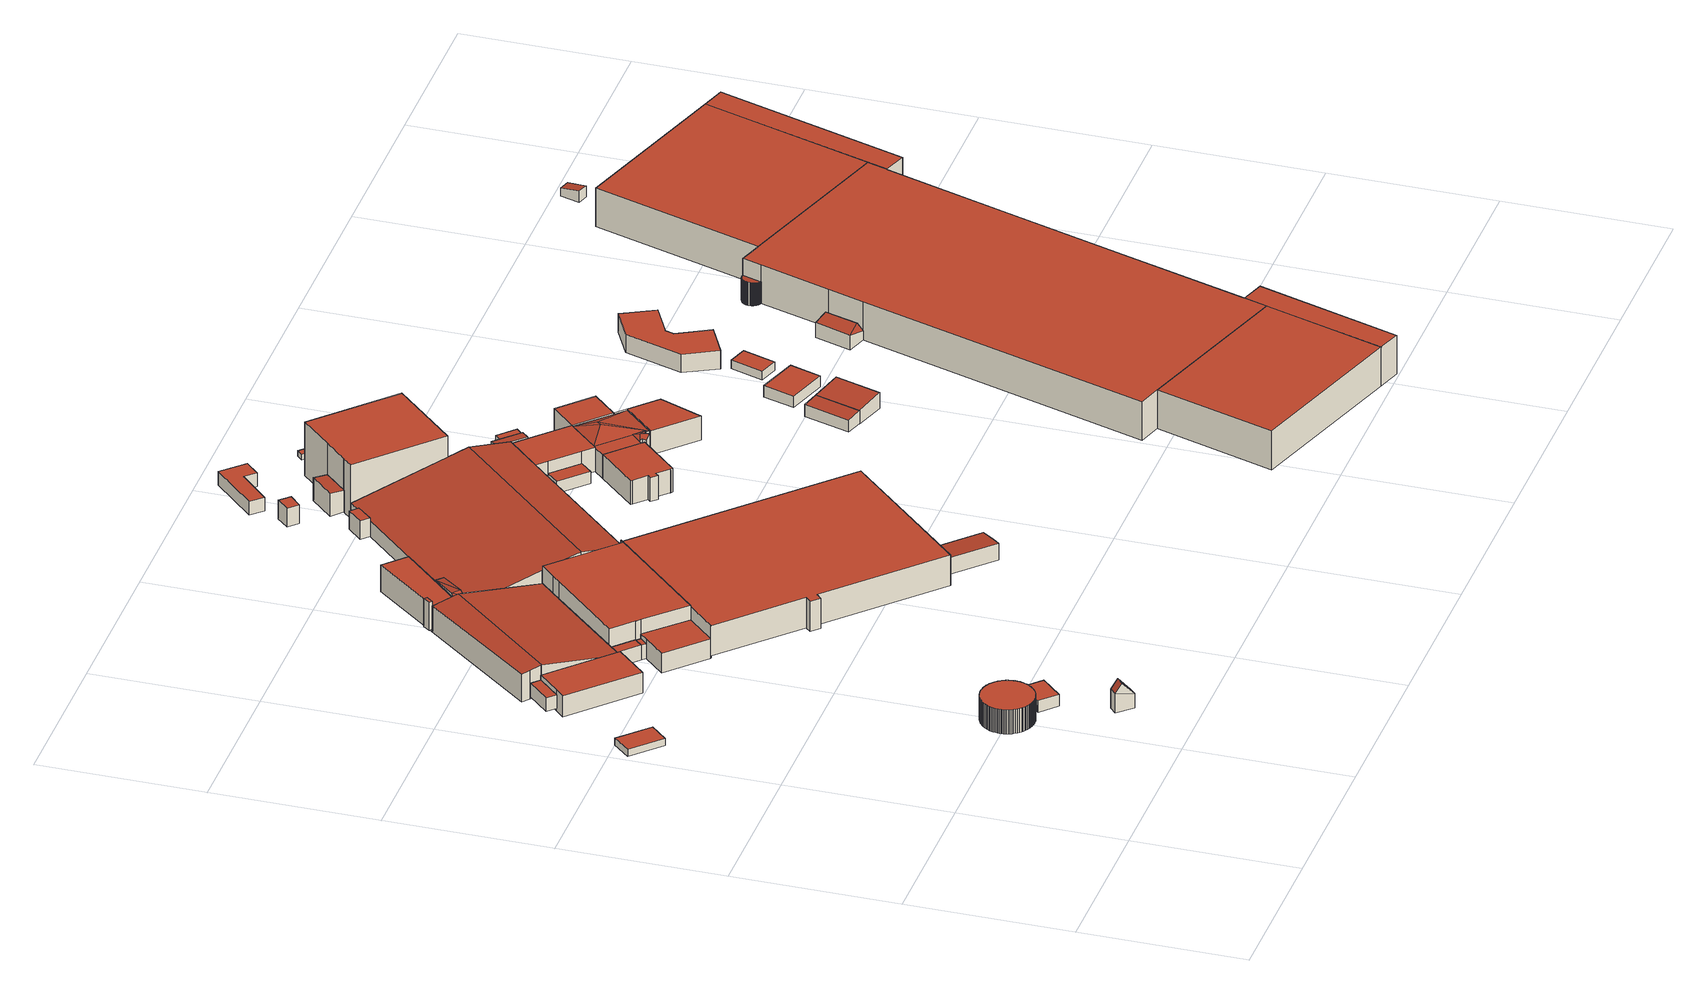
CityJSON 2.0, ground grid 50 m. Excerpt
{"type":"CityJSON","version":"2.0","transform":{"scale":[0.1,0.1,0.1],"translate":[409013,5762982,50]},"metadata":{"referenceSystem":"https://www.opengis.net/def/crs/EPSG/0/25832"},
"CityObjects":{
"building1":{"type":"Building","attributes":{"Gemeindeschluessel":"05515000","Geometrietyp2DReferenz":"3000","function":"31001_2000","roofType":"1000","measuredHeight":2.3},"geometry":[{"type":"Solid","lod":"2","boundaries":[[[[0,1,2,3]],[[4,5,1,0]],[[6,7,5,4]],[[3,2,7,6]],[[4,0,3,6]],[[1,5,7,2]]]],"semantics":{"surfaces":[{"type":"WallSurface"},{"type":"RoofSurface"},{"type":"GroundSurface"}],"values":[[0,0,0,0,1,2]]}}]},
"building2":{"type":"Building","attributes":{"Gemeindeschluessel":"05515000","Geometrietyp2DReferenz":"3000","function":"51003_1205","roofType":"1000","measuredHeight":7.7},"geometry":[{"type":"Solid","lod":"2","boundaries":[[[[8,9,10,11]],[[12,13,9,8]],[[14,15,13,12]],[[16,17,15,14]],[[18,19,17,16]],[[20,21,19,18]],[[22,23,21,20]],[[24,25,23,22]],[[26,27,25,24]],[[28,29,27,26]],[[30,31,29,28]],[[32,33,31,30]],[[34,35,33,32]],[[36,37,35,34]],[[38,39,37,36]],[[40,41,39,38]],[[42,43,41,40]],[[44,45,43,42]],[[46,47,45,44]],[[48,49,47,46]],[[50,51,49,48]],[[52,53,51,50]],[[54,55,53,52]],[[56,57,55,54]],[[58,59,57,56]],[[60,61,59,58]],[[62,63,61,60]],[[64,65,63,62]],[[66,67,65,64]],[[68,69,67,66]],[[70,71,69,68]],[[72,73,71,70]],[[74,75,73,72]],[[76,77,75,74]],[[78,79,77,76]],[[80,81,79,78]],[[82,83,81,80]],[[84,85,83,82]],[[86,87,85,84]],[[88,89,87,86]],[[90,91,89,88]],[[92,93,91,90]],[[94,95,93,92]],[[96,97,95,94]],[[98,99,97,96]],[[100,101,99,98]],[[102,103,101,100]],[[104,105,103,102]],[[106,107,105,104]],[[108,109,107,106]],[[110,111,109,108]],[[112,113,111,110]],[[114,115,113,112]],[[116,117,115,114]],[[118,119,117,116]],[[120,121,119,118]],[[122,123,121,120]],[[124,125,123,122]],[[126,127,125,124]],[[128,129,127,126]],[[130,131,129,128]],[[132,133,131,130]],[[134,135,133,132]],[[136,137,135,134]],[[138,139,137,136]],[[140,141,139,138]],[[142,143,141,140]],[[144,145,143,142]],[[146,147,145,144]],[[148,149,147,146]],[[150,151,149,148]],[[152,153,151,150]],[[154,155,153,152]],[[156,157,155,154]],[[158,159,157,156]],[[160,161,159,158]],[[162,163,161,160]],[[164,165,163,162]],[[166,167,165,164]],[[168,169,167,166]],[[170,171,169,168]],[[172,173,171,170]],[[174,175,173,172]],[[176,177,175,174]],[[178,179,177,176]],[[180,181,179,178]],[[182,183,181,180]],[[184,185,183,182]],[[186,187,185,184]],[[188,189,187,186]],[[190,191,189,188]],[[192,193,191,190]],[[194,195,193,192]],[[196,197,195,194]],[[198,199,197,196]],[[200,201,199,198]],[[202,203,201,200]],[[204,205,203,202]],[[206,207,205,204]],[[208,209,207,206]],[[210,211,209,208]],[[212,213,211,210]],[[214,215,213,212]],[[11,10,215,214]],[[212,210,208,206,204,202,200,198,196,194,192,190,188,186,184,182,180,178,176,174,172,170,168,166,164,162,160,158,156,154,152,150,148,146,144,142,140,138,136,134,132,130,128,126,124,122,120,118,116,114,112,110,108,106,104,102,100,98,96,94,92,90,88,86,84,82,80,78,76,74,72,70,68,66,64,62,60,58,56,54,52,50,48,46,44,42,40,38,36,34,32,30,28,26,24,22,20,18,16,14,12,8,11,214]],[[9,13,15,17,19,21,23,25,27,29,31,33,35,37,39,41,43,45,47,49,51,53,55,57,59,61,63,65,67,69,71,73,75,77,79,81,83,85,87,89,91,93,95,97,99,101,103,105,107,109,111,113,115,117,119,121,123,125,127,129,131,133,135,137,139,141,143,145,147,149,151,153,155,157,159,161,163,165,167,169,171,173,175,177,179,181,183,185,187,189,191,193,195,197,199,201,203,205,207,209,211,213,215,10]]]],"semantics":{"surfaces":[{"type":"WallSurface"},{"type":"RoofSurface"},{"type":"GroundSurface"}],"values":[[0,0,0,0,0,0,0,0,0,0,0,0,0,0,0,0,0,0,0,0,0,0,0,0,0,0,0,0,0,0,0,0,0,0,0,0,0,0,0,0,0,0,0,0,0,0,0,0,0,0,0,0,0,0,0,0,0,0,0,0,0,0,0,0,0,0,0,0,0,0,0,0,0,0,0,0,0,0,0,0,0,0,0,0,0,0,0,0,0,0,0,0,0,0,0,0,0,0,0,0,0,0,0,0,1,2]]}}]},
"building3":{"type":"Building","attributes":{"Gemeindeschluessel":"05515000","Geometrietyp2DReferenz":"3000","function":"31001_2500","roofType":"3100","measuredHeight":8.94},"geometry":[{"type":"Solid","lod":"2","boundaries":[[[[216,217,218,219]],[[220,221,217,216]],[[222,223,221,220]],[[219,218,223,222]],[[216,224,220]],[[222,225,219]],[[219,225,224,216]],[[220,224,225,222]],[[217,221,223,218]]]],"semantics":{"surfaces":[{"type":"WallSurface"},{"type":"RoofSurface"},{"type":"GroundSurface"}],"values":[[0,0,0,0,0,0,1,1,2]]}}]},
"building4":{"type":"Building","attributes":{"Gemeindeschluessel":"05515000","Geometrietyp2DReferenz":"3000","function":"31001_2000"},"children":["building4-1","building4-2"]},
"building4-1":{"type":"BuildingPart","attributes":{"roofType":"1000","measuredHeight":3.76},"parents":["building4"],"geometry":[{"type":"Solid","lod":"2","boundaries":[[[[226,227,228,229]],[[230,231,227,226]],[[232,231,230]],[[233,234,235]],[[236,237,233,235]],[[238,239,237,236]],[[229,228,239,238]],[[236,235,230,226,229,238]],[[227,231,233,237,239,228]],[[232,230,235,234]],[[233,231,232,234]]]],"semantics":{"surfaces":[{"type":"WallSurface"},{"type":"RoofSurface"},{"type":"GroundSurface"},{"type":"ClosureSurface"}],"values":[[0,0,0,0,0,0,0,1,2,0,3]]}}]},
"building4-2":{"type":"BuildingPart","attributes":{"roofType":"1000","measuredHeight":1.95},"parents":["building4"],"geometry":[{"type":"Solid","lod":"2","boundaries":[[[[240,241,231,232]],[[242,243,241,240]],[[244,245,243,242]],[[246,247,245,244]],[[248,249,247,246]],[[250,251,249,248]],[[252,253,251,250]],[[254,255,253,252]],[[256,257,255,254]],[[258,259,257,256]],[[260,261,259,258]],[[262,263,261,260]],[[264,265,263,262]],[[266,267,265,264]],[[268,269,267,266]],[[270,271,269,268]],[[272,273,271,270]],[[274,275,273,272]],[[276,277,275,274]],[[234,233,277,276]],[[274,272,270,268,266,264,262,260,258,256,254,252,250,248,246,244,242,240,232,234,276]],[[231,241,243,245,247,249,251,253,255,257,259,261,263,265,267,269,271,273,275,277,233]],[[233,234,232,231]]]],"semantics":{"surfaces":[{"type":"WallSurface"},{"type":"RoofSurface"},{"type":"GroundSurface"},{"type":"ClosureSurface"}],"values":[[0,0,0,0,0,0,0,0,0,0,0,0,0,0,0,0,0,0,0,0,1,2,3]]}}]},
"building5":{"type":"Building","attributes":{"Gemeindeschluessel":"05515000","Geometrietyp2DReferenz":"3000","function":"51009_1610","roofType":"1000","measuredHeight":4.41},"geometry":[{"type":"Solid","lod":"2","boundaries":[[[[278,279,280,281]],[[282,283,279,278]],[[284,285,283,282]],[[281,280,285,284]],[[282,278,281,284]],[[279,283,285,280]]]],"semantics":{"surfaces":[{"type":"WallSurface"},{"type":"RoofSurface"},{"type":"GroundSurface"}],"values":[[0,0,0,0,1,2]]}}]},
"building6":{"type":"Building","attributes":{"Gemeindeschluessel":"05515000","Geometrietyp2DReferenz":"3000","function":"51009_1610","roofType":"1000","measuredHeight":4.75},"geometry":[{"type":"Solid","lod":"2","boundaries":[[[[286,287,288,289]],[[290,291,287,286]],[[292,293,291,290]],[[294,295,293,292]],[[289,288,295,294]],[[294,292,290,286,289]],[[287,291,293,295,288]]]],"semantics":{"surfaces":[{"type":"WallSurface"},{"type":"RoofSurface"},{"type":"GroundSurface"}],"values":[[0,0,0,0,0,1,2]]}}]},
"building7":{"type":"Building","attributes":{"Gemeindeschluessel":"05515000","Geometrietyp2DReferenz":"3000","function":"51009_1610","roofType":"1000","measuredHeight":4.75},"geometry":[{"type":"Solid","lod":"2","boundaries":[[[[296,297,293,292]],[[298,299,297,296]],[[294,295,299,298]],[[292,293,295,294]],[[298,296,292,294]],[[297,299,295,293]]]],"semantics":{"surfaces":[{"type":"WallSurface"},{"type":"RoofSurface"},{"type":"GroundSurface"}],"values":[[0,0,0,0,1,2]]}}]},
"building8":{"type":"Building","attributes":{"Gemeindeschluessel":"05515000","Geometrietyp2DReferenz":"3000","function":"31001_2000"},"children":["building8-1","building8-2","building8-3","building8-4"]},
"building8-1":{"type":"BuildingPart","attributes":{"roofType":"1000","measuredHeight":6.72},"parents":["building8"],"geometry":[{"type":"Solid","lod":"2","boundaries":[[[[300,301,302,303]],[[304,305,301,300]],[[306,307,308,309,310]],[[303,302,307,306]],[[310,311,312,304,300,303,306]],[[301,305,313,308,307,302]],[[311,310,309]],[[313,312,311,309,308]],[[305,304,312,313]]]],"semantics":{"surfaces":[{"type":"WallSurface"},{"type":"RoofSurface"},{"type":"GroundSurface"},{"type":"ClosureSurface"}],"values":[[0,0,0,0,1,2,0,3,3]]}}]},
"building8-2":{"type":"BuildingPart","attributes":{"roofType":"3100","measuredHeight":10.03},"parents":["building8"],"geometry":[{"type":"Solid","lod":"2","boundaries":[[[[314,315,316,317]],[[317,316,318,319,320]],[[321,317,320]],[[322,321,320]],[[323,321,322,314]],[[324,325,314,322]],[[321,323,314,317]],[[320,324,322]],[[315,326,327,318,316]],[[326,325,324,328,327]],[[315,314,325,326]],[[328,324,320,319]],[[318,327,328,319]]]],"semantics":{"surfaces":[{"type":"WallSurface"},{"type":"RoofSurface"},{"type":"GroundSurface"},{"type":"ClosureSurface"}],"values":[[0,0,1,1,1,1,0,0,2,3,3,0,3]]}}]},
"building8-3":{"type":"BuildingPart","attributes":{"roofType":"1000","measuredHeight":8.71},"parents":["building8"],"geometry":[{"type":"Solid","lod":"2","boundaries":[[[[329,330,331,332]],[[319,318,330,329]],[[333,334,335,336,337]],[[332,331,334,333]],[[337,338,328,319,329,332,333]],[[330,318,327,335,334,331]],[[318,319,328,327]],[[338,337,336]],[[327,328,338,336,335]]]],"semantics":{"surfaces":[{"type":"WallSurface"},{"type":"RoofSurface"},{"type":"GroundSurface"},{"type":"ClosureSurface"}],"values":[[0,0,0,0,1,2,3,0,3]]}}]},
"building8-4":{"type":"BuildingPart","attributes":{"roofType":"3100","measuredHeight":9.99},"parents":["building8"],"geometry":[{"type":"Solid","lod":"2","boundaries":[[[[339,340,341,342]],[[343,344,340,339]],[[345,346,344,343]],[[347,348,346,345]],[[349,350,348,347]],[[309,308,350,349]],[[351,352,305,304,353]],[[354,355,352,351]],[[336,335,355,354]],[[342,341,315,314,356]],[[357,338,336,354,351,353,358,359]],[[311,309,349,347,345,343,339,342,356,359,358]],[[340,344,346,348,350,308,313,305,352,355,335,327,326,315,341]],[[311,358,312]],[[308,309,311,312,313]],[[304,312,358,353]],[[312,304,305,313]],[[338,357,324,328]],[[335,336,338,328,327]],[[324,357,359,325]],[[327,328,324,325,326]],[[314,325,359,356]],[[325,314,315,326]]]],"semantics":{"surfaces":[{"type":"WallSurface"},{"type":"RoofSurface"},{"type":"GroundSurface"},{"type":"ClosureSurface"}],"values":[[0,0,0,0,0,0,0,0,0,0,1,1,2,0,3,0,3,0,3,0,3,0,3]]}}]},
"building9":{"type":"Building","attributes":{"Gemeindeschluessel":"05515000","Geometrietyp2DReferenz":"3000","function":"51009_1610","roofType":"1000","measuredHeight":9.05},"geometry":[{"type":"Solid","lod":"2","boundaries":[[[[360,361,362,363]],[[364,365,361,360]],[[366,367,365,364]],[[363,362,367,366]],[[364,360,363,366]],[[361,365,367,362]]]],"semantics":{"surfaces":[{"type":"WallSurface"},{"type":"RoofSurface"},{"type":"GroundSurface"}],"values":[[0,0,0,0,1,2]]}}]},
"building10":{"type":"Building","attributes":{"Gemeindeschluessel":"05515000","Geometrietyp2DReferenz":"3000","function":"31001_2000","roofType":"1000","measuredHeight":9.81},"geometry":[{"type":"Solid","lod":"2","boundaries":[[[[368,369,370,371]],[[372,373,369,368]],[[374,375,373,372]],[[376,377,375,374]],[[378,379,377,376]],[[380,381,379,378]],[[382,383,381,380]],[[384,385,383,382]],[[386,387,385,384]],[[371,370,387,386]],[[384,382,380,378,376,374,372,368,371,386]],[[369,373,375,377,379,381,383,385,387,370]]]],"semantics":{"surfaces":[{"type":"WallSurface"},{"type":"RoofSurface"},{"type":"GroundSurface"}],"values":[[0,0,0,0,0,0,0,0,0,0,1,2]]}}]},
"building11":{"type":"Building","attributes":{"Gemeindeschluessel":"05515000","Geometrietyp2DReferenz":"3000","function":"51009_1610","roofType":"2100","measuredHeight":5.38},"geometry":[{"type":"Solid","lod":"2","boundaries":[[[[388,389,390,391]],[[392,393,389,388]],[[394,395,393,392]],[[396,397,395,394]],[[391,390,397,396]],[[394,392,388,391,396]],[[389,393,395,397,390]]]],"semantics":{"surfaces":[{"type":"WallSurface"},{"type":"RoofSurface"},{"type":"GroundSurface"}],"values":[[0,0,0,0,0,1,2]]}}]},
"building12":{"type":"Building","attributes":{"Gemeindeschluessel":"05515000","Geometrietyp2DReferenz":"3000","function":"31001_2000"},"children":["building12-1","building12-2","building12-3","building12-4","building12-5","building12-6"]},
"building12-1":{"type":"BuildingPart","attributes":{"roofType":"2100","measuredHeight":7.34},"parents":["building12"],"geometry":[{"type":"Solid","lod":"2","boundaries":[[[[398,399,400,401]],[[402,403,404,405]],[[406,407,403,402]],[[401,400,407,406]],[[402,405,398,401,406]],[[399,404,403,407,400]],[[404,399,398,405]]]],"semantics":{"surfaces":[{"type":"WallSurface"},{"type":"RoofSurface"},{"type":"GroundSurface"},{"type":"ClosureSurface"}],"values":[[0,0,0,0,1,2,3]]}}]},
"building12-2":{"type":"BuildingPart","attributes":{"roofType":"1000","measuredHeight":17.23},"parents":["building12"],"geometry":[{"type":"Solid","lod":"2","boundaries":[[[[399,398,408]],[[409,410,399,408]],[[411,412,410,409]],[[413,414,415,412,411]],[[416,417,418,419,420]],[[421,403,417,416]],[[422,405,404,403,421]],[[416,420,413,411,409,408,422,421]],[[399,410,412,415,418,417,403,404]],[[405,422,408,398]],[[399,404,405,398]],[[414,413,420,419]],[[418,415,414,419]]]],"semantics":{"surfaces":[{"type":"WallSurface"},{"type":"RoofSurface"},{"type":"GroundSurface"},{"type":"ClosureSurface"}],"values":[[0,0,0,0,0,0,0,1,2,0,3,0,3]]}}]},
"building12-3":{"type":"BuildingPart","attributes":{"roofType":"1000","measuredHeight":5.85},"parents":["building12"],"geometry":[{"type":"Solid","lod":"2","boundaries":[[[[423,424,425,426,427]],[[428,429,424,423]],[[430,431,432,429,428]],[[428,423,427,430]],[[424,429,432,425]],[[431,430,427,426]],[[425,432,431,426]]]],"semantics":{"surfaces":[{"type":"WallSurface"},{"type":"RoofSurface"},{"type":"GroundSurface"},{"type":"ClosureSurface"}],"values":[[0,0,0,1,2,0,3]]}}]},
"building12-4":{"type":"BuildingPart","attributes":{"roofType":"1000","measuredHeight":6.29},"parents":["building12"],"geometry":[{"type":"Solid","lod":"2","boundaries":[[[[433,297,299,434]],[[435,436,437,438]],[[439,440,436,435]],[[441,442,440,439]],[[434,299,442,441]],[[439,435,438,433,434,441]],[[297,437,436,440,442,299]],[[297,433,438,437]]]],"semantics":{"surfaces":[{"type":"WallSurface"},{"type":"RoofSurface"},{"type":"GroundSurface"},{"type":"ClosureSurface"}],"values":[[0,0,0,0,0,1,2,3]]}}]},
"building12-5":{"type":"BuildingPart","attributes":{"roofType":"1000","measuredHeight":10.85},"parents":["building12"],"geometry":[{"type":"Solid","lod":"2","boundaries":[[[[443,293,297,433,444]],[[445,291,293,443]],[[446,287,291,445]],[[447,448,287,446]],[[449,450,448,447]],[[451,452,450,449]],[[453,454,455,452,451]],[[456,457,458,459,460]],[[461,438,437,457,456]],[[456,460,462,463,464,465,453,451,449,447,446,445,443,444,461]],[[293,291,287,448,450,452,455,466,467,458,457,437,297]],[[454,453,465]],[[463,462,468]],[[466,464,463,468,467]],[[455,454,465,464,466]],[[468,462,460,459]],[[458,467,468,459]],[[438,461,444,433]],[[297,437,438,433]]]],"semantics":{"surfaces":[{"type":"WallSurface"},{"type":"RoofSurface"},{"type":"GroundSurface"},{"type":"ClosureSurface"}],"values":[[0,0,0,0,0,0,0,0,0,1,2,0,0,3,3,0,3,0,3]]}}]},
"building12-6":{"type":"BuildingPart","attributes":{"roofType":"3100","measuredHeight":11.78},"parents":["building12"],"geometry":[{"type":"Solid","lod":"2","boundaries":[[[[459,458,457,469]],[[470,471,455,454]],[[472,473,471,470]],[[474,475,473,472]],[[426,425,475,474]],[[419,418,432,431]],[[476,477,415,414]],[[478,479,477,476]],[[480,481,479,478]],[[469,457,481,480]],[[414,419,431,426,474,472,470,454,465,482,476]],[[463,468,459,469,480,478,476,482]],[[458,467,466,455,471,473,475,425,432,418,415,477,479,481,457]],[[458,459,468,467]],[[463,482,464]],[[467,468,463,464,466]],[[464,482,465]],[[464,465,454,455,466]],[[432,425,426,431]],[[418,419,414,415]]]],"semantics":{"surfaces":[{"type":"WallSurface"},{"type":"RoofSurface"},{"type":"GroundSurface"},{"type":"ClosureSurface"}],"values":[[0,0,0,0,0,0,0,0,0,0,1,1,2,3,0,3,0,3,3,3]]}}]},
"building13":{"type":"Building","attributes":{"Gemeindeschluessel":"05515000","Geometrietyp2DReferenz":"3000","function":"51009_1610","roofType":"1000","measuredHeight":6},"geometry":[{"type":"Solid","lod":"2","boundaries":[[[[483,484,485,486]],[[487,488,484,483]],[[489,490,488,487]],[[486,485,490,489]],[[487,483,486,489]],[[484,488,490,485]]]],"semantics":{"surfaces":[{"type":"WallSurface"},{"type":"RoofSurface"},{"type":"GroundSurface"}],"values":[[0,0,0,0,1,2]]}}]},
"building14":{"type":"Building","attributes":{"Gemeindeschluessel":"05515000","Geometrietyp2DReferenz":"3000","function":"51009_1610","roofType":"1000","measuredHeight":4.32},"geometry":[{"type":"Solid","lod":"2","boundaries":[[[[491,492,493,494]],[[495,496,492,491]],[[497,498,496,495]],[[499,500,498,497]],[[501,502,500,499]],[[494,493,502,501]],[[499,497,495,491,494,501]],[[492,496,498,500,502,493]]]],"semantics":{"surfaces":[{"type":"WallSurface"},{"type":"RoofSurface"},{"type":"GroundSurface"}],"values":[[0,0,0,0,0,0,1,2]]}}]},
"building15":{"type":"Building","attributes":{"Gemeindeschluessel":"05515000","Geometrietyp2DReferenz":"3000","function":"31001_2000"},"address":[{"country":"Germany","locality":"Münster","thoroughfareNumber":"10","thoroughfareName":"Hessenweg"}],"children":["building15-1","building15-2","building15-3","building15-4","building15-5","building15-6","building15-7","building15-8"]},
"building15-1":{"type":"BuildingPart","attributes":{"roofType":"1000","measuredHeight":7.68},"parents":["building15"],"geometry":[{"type":"Solid","lod":"2","boundaries":[[[[503,504,505,506]],[[507,508,504,503]],[[509,510,508,507]],[[511,512,510,509]],[[513,514,512,511]],[[515,516,514,513]],[[517,518,516,515]],[[519,520,518,517]],[[521,522,523,520,519]],[[524,525,526,527,528]],[[506,505,525,524]],[[528,521,519,517,515,513,511,509,507,503,506,524]],[[504,508,510,512,514,516,518,520,523,526,525,505]],[[522,521,528,527]],[[526,523,522,527]]]],"semantics":{"surfaces":[{"type":"WallSurface"},{"type":"RoofSurface"},{"type":"GroundSurface"},{"type":"ClosureSurface"}],"values":[[0,0,0,0,0,0,0,0,0,0,0,1,2,0,3]]}}]},
"building15-2":{"type":"BuildingPart","attributes":{"roofType":"1000","measuredHeight":7.69},"parents":["building15"],"geometry":[{"type":"Solid","lod":"2","boundaries":[[[[529,530,531,532]],[[533,534,530,529]],[[535,536,537,534,533]],[[538,539,540,541,542]],[[532,531,539,538]],[[542,535,533,529,532,538]],[[530,534,537,540,539,531]],[[536,535,542,541]],[[537,536,541,540]]]],"semantics":{"surfaces":[{"type":"WallSurface"},{"type":"RoofSurface"},{"type":"GroundSurface"},{"type":"ClosureSurface"}],"values":[[0,0,0,0,0,1,2,0,3]]}}]},
"building15-3":{"type":"BuildingPart","attributes":{"roofType":"5000","measuredHeight":8.03},"parents":["building15"],"geometry":[{"type":"Solid","lod":"2","boundaries":[[[[543,544,545,546]],[[547,548,544,543]],[[549,550,548,547]],[[551,552,553,550,549]],[[554,555,556,557,558]],[[546,545,555,554]],[[551,559,560]],[[549,547,543,546,561,559,551]],[[554,562,561,546]],[[558,562,554]],[[560,559,561,562,558]],[[544,548,550,553,563,556,555,545]],[[552,551,560,564]],[[565,563,553,552,564]],[[565,564,560,558,557]],[[563,565,557,556]]]],"semantics":{"surfaces":[{"type":"WallSurface"},{"type":"RoofSurface"},{"type":"GroundSurface"},{"type":"ClosureSurface"}],"values":[[0,0,0,0,0,0,1,1,1,1,1,2,0,3,0,3]]}}]},
"building15-4":{"type":"BuildingPart","attributes":{"roofType":"1000","measuredHeight":7.67},"parents":["building15"],"geometry":[{"type":"Solid","lod":"2","boundaries":[[[[566,567,568,569,570]],[[571,567,566]],[[572,573,574]],[[575,576,572,574]],[[577,578,576,575]],[[579,580,578,577]],[[581,582,580,579]],[[538,539,582,581]],[[542,540,539,538]],[[541,540,542]],[[538,581,579,577,575,574,566,570,583,542]],[[584,568,567,572,576,578,580,582,539,540]],[[541,542,583,585,586]],[[584,540,541,586]],[[585,583,570,569]],[[568,584,586,585,569]],[[571,566,574,573]],[[572,567,571,573]]]],"semantics":{"surfaces":[{"type":"WallSurface"},{"type":"RoofSurface"},{"type":"GroundSurface"},{"type":"ClosureSurface"}],"values":[[0,0,0,0,0,0,0,0,0,0,1,2,0,3,0,3,0,3]]}}]},
"building15-5":{"type":"BuildingPart","attributes":{"roofType":"3200","measuredHeight":9.3},"parents":["building15"],"geometry":[{"type":"Solid","lod":"2","boundaries":[[[[557,556,587,588]],[[565,557,588,589,586]],[[536,541,590,591]],[[588,591,590]],[[590,589,588]],[[589,590,541]],[[541,586,589]],[[556,563,584,540,537,592,587]],[[556,557,565,563]],[[563,565,586,584]],[[584,586,541,540]],[[540,541,536,537]],[[537,536,591,592]],[[592,591,588,587]]]],"semantics":{"surfaces":[{"type":"WallSurface"},{"type":"RoofSurface"},{"type":"GroundSurface"},{"type":"ClosureSurface"}],"values":[[0,1,1,1,1,1,1,2,3,3,3,3,3,3]]}}]},
"building15-6":{"type":"BuildingPart","attributes":{"roofType":"1000","measuredHeight":7.67},"parents":["building15"],"geometry":[{"type":"Solid","lod":"2","boundaries":[[[[593,588,587,594,595]],[[533,534,537,536,535]],[[596,597,534,533]],[[598,599,597,596]],[[595,594,599,598]],[[596,533,535,600,593,595,598]],[[587,592,537,534,597,599,594]],[[588,593,600,591]],[[592,587,588,591]],[[591,600,535,536]],[[591,536,537,592]]]],"semantics":{"surfaces":[{"type":"WallSurface"},{"type":"RoofSurface"},{"type":"GroundSurface"},{"type":"ClosureSurface"}],"values":[[0,0,0,0,0,1,2,0,3,0,3]]}}]},
"building15-7":{"type":"BuildingPart","attributes":{"roofType":"1000","measuredHeight":3.9},"parents":["building15"],"geometry":[{"type":"Solid","lod":"2","boundaries":[[[[601,602,603,604]],[[573,572,602,601]],[[604,603,567,571]],[[573,601,604,571]],[[602,572,567,603]],[[572,573,571,567]]]],"semantics":{"surfaces":[{"type":"WallSurface"},{"type":"RoofSurface"},{"type":"GroundSurface"},{"type":"ClosureSurface"}],"values":[[0,0,0,1,2,3]]}}]},
"building15-8":{"type":"BuildingPart","attributes":{"roofType":"1000","measuredHeight":7.65},"parents":["building15"],"geometry":[{"type":"Solid","lod":"2","boundaries":[[[[569,568,523,522]],[[527,526,553,552]],[[564,585,569,522,527,552]],[[523,568,584,563,553,526]],[[526,527,522,523]],[[568,569,585,586,584]],[[586,585,564,565]],[[586,565,563,584]],[[563,565,564,552,553]]]],"semantics":{"surfaces":[{"type":"WallSurface"},{"type":"RoofSurface"},{"type":"GroundSurface"},{"type":"ClosureSurface"}],"values":[[0,0,1,2,3,3,0,3,3]]}}]},
"building16":{"type":"Building","attributes":{"Gemeindeschluessel":"05515000","Geometrietyp2DReferenz":"3000","function":"31001_2500","roofType":"1000","measuredHeight":1.75},"geometry":[{"type":"Solid","lod":"2","boundaries":[[[[605,606,607,608]],[[609,610,606,605]],[[611,612,610,609]],[[608,607,612,611]],[[609,605,608,611]],[[606,610,612,607]]]],"semantics":{"surfaces":[{"type":"WallSurface"},{"type":"RoofSurface"},{"type":"GroundSurface"}],"values":[[0,0,0,0,1,2]]}}]},
"building17":{"type":"Building","attributes":{"Gemeindeschluessel":"05515000","Geometrietyp2DReferenz":"3000","function":"51009_1610","roofType":"2100","measuredHeight":3.37},"geometry":[{"type":"Solid","lod":"2","boundaries":[[[[613,614,615,616]],[[617,618,614,613]],[[619,620,618,617]],[[621,622,620,619]],[[616,615,622,621]],[[619,617,613,616,621]],[[614,618,620,622,615]]]],"semantics":{"surfaces":[{"type":"WallSurface"},{"type":"RoofSurface"},{"type":"GroundSurface"}],"values":[[0,0,0,0,0,1,2]]}}]},
"building18":{"type":"Building","attributes":{"Gemeindeschluessel":"05515000","Geometrietyp2DReferenz":"3000","function":"31001_2500","roofType":"1000","measuredHeight":2.64},"geometry":[{"type":"Solid","lod":"2","boundaries":[[[[623,624,625,626]],[[627,628,624,623]],[[629,630,628,627]],[[626,625,630,629]],[[627,623,626,629]],[[624,628,630,625]]]],"semantics":{"surfaces":[{"type":"WallSurface"},{"type":"RoofSurface"},{"type":"GroundSurface"}],"values":[[0,0,0,0,1,2]]}}]},
"building19":{"type":"Building","attributes":{"Gemeindeschluessel":"05515000","Geometrietyp2DReferenz":"3000","function":"31001_2000","roofType":"2100","measuredHeight":4.23},"geometry":[{"type":"Solid","lod":"2","boundaries":[[[[631,632,633,634]],[[635,636,632,631]],[[637,638,636,635]],[[634,633,638,637]],[[635,631,634,637]],[[632,636,638,633]]]],"semantics":{"surfaces":[{"type":"WallSurface"},{"type":"RoofSurface"},{"type":"GroundSurface"}],"values":[[0,0,0,0,1,2]]}}]},
"building20":{"type":"Building","attributes":{"Gemeindeschluessel":"05515000","Geometrietyp2DReferenz":"3000","function":"31001_2000","roofType":"2100","measuredHeight":5.04},"geometry":[{"type":"Solid","lod":"2","boundaries":[[[[635,639,640,641]],[[631,642,639,635]],[[643,644,642,631]],[[641,640,644,643]],[[631,635,641,643]],[[639,642,644,640]]]],"semantics":{"surfaces":[{"type":"WallSurface"},{"type":"RoofSurface"},{"type":"GroundSurface"}],"values":[[0,0,0,0,1,2]]}}]},
"building21":{"type":"Building","attributes":{"Gemeindeschluessel":"05515000","Geometrietyp2DReferenz":"3000","function":"31001_2460","roofType":"1000","measuredHeight":3.62},"geometry":[{"type":"Solid","lod":"2","boundaries":[[[[645,646,647,648]],[[649,650,646,645]],[[651,652,650,649]],[[648,647,652,651]],[[649,645,648,651]],[[646,650,652,647]]]],"semantics":{"surfaces":[{"type":"WallSurface"},{"type":"RoofSurface"},{"type":"GroundSurface"}],"values":[[0,0,0,0,1,2]]}}]},
"building22":{"type":"Building","attributes":{"Gemeindeschluessel":"05515000","Geometrietyp2DReferenz":"3000","function":"31001_2460","roofType":"1000","measuredHeight":2.83},"geometry":[{"type":"Solid","lod":"2","boundaries":[[[[653,654,655,656]],[[657,658,654,653]],[[659,660,658,657]],[[656,655,660,659]],[[657,653,656,659]],[[654,658,660,655]]]],"semantics":{"surfaces":[{"type":"WallSurface"},{"type":"RoofSurface"},{"type":"GroundSurface"}],"values":[[0,0,0,0,1,2]]}}]},
"building23":{"type":"Building","attributes":{"Gemeindeschluessel":"05515000","Geometrietyp2DReferenz":"3000","function":"31001_2000","roofType":"1000","measuredHeight":5.88},"geometry":[{"type":"Solid","lod":"2","boundaries":[[[[661,662,663,664]],[[665,666,662,661]],[[667,668,666,665]],[[669,670,668,667]],[[671,672,670,669]],[[673,674,672,671]],[[675,676,674,673]],[[677,678,676,675]],[[679,680,678,677]],[[664,663,680,679]],[[677,675,673,671,669,667,665,661,664,679]],[[662,666,668,670,672,674,676,678,680,663]]]],"semantics":{"surfaces":[{"type":"WallSurface"},{"type":"RoofSurface"},{"type":"GroundSurface"}],"values":[[0,0,0,0,0,0,0,0,0,0,1,2]]}}]},
"building24":{"type":"Building","attributes":{"Gemeindeschluessel":"05515000","Geometrietyp2DReferenz":"3000","function":"31001_2000","roofType":"5000","measuredHeight":5.91},"geometry":[{"type":"Solid","lod":"2","boundaries":[[[[681,682,683,684]],[[685,686,682,681]],[[687,688,686,685]],[[684,683,688,687]],[[681,689,685]],[[687,690,684]],[[684,690,689,681]],[[685,689,690,687]],[[682,686,688,683]]]],"semantics":{"surfaces":[{"type":"WallSurface"},{"type":"RoofSurface"},{"type":"GroundSurface"}],"values":[[0,0,0,0,1,0,1,1,2]]}}]},
"building25":{"type":"Building","attributes":{"Gemeindeschluessel":"05515000","Geometrietyp2DReferenz":"3000","function":"51009_1610","roofType":"2100","measuredHeight":7.47},"geometry":[{"type":"Solid","lod":"2","boundaries":[[[[691,692,693,694]],[[695,696,692,691]],[[697,698,696,695]],[[699,700,698,697]],[[701,702,700,699]],[[703,704,702,701]],[[705,706,704,703]],[[707,708,706,705]],[[709,710,708,707]],[[711,712,710,709]],[[713,714,712,711]],[[715,716,714,713]],[[717,718,716,715]],[[719,720,718,717]],[[721,722,720,719]],[[723,724,722,721]],[[725,726,724,723]],[[727,728,726,725]],[[729,730,728,727]],[[731,732,730,729]],[[733,734,732,731]],[[735,736,734,733]],[[737,738,736,735]],[[739,740,738,737]],[[741,742,740,739]],[[743,744,742,741]],[[745,746,744,743]],[[747,748,746,745]],[[749,750,748,747]],[[751,752,750,749]],[[753,754,752,751]],[[755,756,754,753]],[[694,693,756,755]],[[753,751,749,747,745,743,741,739,737,735,733,731,729,727,725,723,721,719,717,715,713,711,709,707,705,703,701,699,697,695,691,694,755]],[[692,696,698,700,702,704,706,708,710,712,714,716,718,720,722,724,726,728,730,732,734,736,738,740,742,744,746,748,750,752,754,756,693]]]],"semantics":{"surfaces":[{"type":"WallSurface"},{"type":"RoofSurface"},{"type":"GroundSurface"}],"values":[[0,0,0,0,0,0,0,0,0,0,0,0,0,0,0,0,0,0,0,0,0,0,0,0,0,0,0,0,0,0,0,0,0,1,2]]}}]},
"building26":{"type":"Building","attributes":{"Gemeindeschluessel":"05515000","Geometrietyp2DReferenz":"3000","function":"31001_2000"},"children":["building26-1","building26-2","building26-3","building26-4","building26-5"]},
"building26-1":{"type":"BuildingPart","attributes":{"roofType":"1000","measuredHeight":12.42},"parents":["building26"],"geometry":[{"type":"Solid","lod":"2","boundaries":[[[[757,758,759,760]],[[761,762,758,757]],[[763,764,762,761]],[[765,766,767,768]],[[769,682,766,765]],[[770,683,682,769]],[[771,732,683,770]],[[772,730,732,771]],[[773,774,730,772]],[[775,776,774,773]],[[772,771,770,769,765,768,777,763,761,757,760,778,775,773]],[[779,759,758,762,764,780,767,766,682,683,732,730,774,776]],[[776,775,778,779]],[[779,778,760,759]],[[764,763,777,780]],[[780,777,768,767]]]],"semantics":{"surfaces":[{"type":"WallSurface"},{"type":"RoofSurface"},{"type":"GroundSurface"},{"type":"ClosureSurface"}],"values":[[0,0,0,0,0,0,0,0,0,0,1,2,3,3,3,3]]}}]},
"building26-2":{"type":"BuildingPart","attributes":{"roofType":"1000","measuredHeight":12.45},"parents":["building26"],"geometry":[{"type":"Solid","lod":"2","boundaries":[[[[781,782,764,763,783]],[[784,785,782,781]],[[786,787,785,784]],[[784,781,783,788,786]],[[782,785,787,780,764]],[[777,788,783,763]],[[764,780,777,763]],[[787,786,788,777,780]]]],"semantics":{"surfaces":[{"type":"WallSurface"},{"type":"RoofSurface"},{"type":"GroundSurface"},{"type":"ClosureSurface"}],"values":[[0,0,0,1,2,0,3,3]]}}]},
"building26-3":{"type":"BuildingPart","attributes":{"roofType":"1000","measuredHeight":12.48},"parents":["building26"],"geometry":[{"type":"Solid","lod":"2","boundaries":[[[[789,790,776,775,791]],[[792,793,790,789]],[[792,789,791,794]],[[790,793,779,776]],[[792,794,778,779,793]],[[778,794,791,775]],[[776,779,778,775]]]],"semantics":{"surfaces":[{"type":"WallSurface"},{"type":"RoofSurface"},{"type":"GroundSurface"},{"type":"ClosureSurface"}],"values":[[0,0,1,2,3,0,3]]}}]},
"building26-4":{"type":"BuildingPart","attributes":{"roofType":"1000","measuredHeight":12.49},"parents":["building26"],"geometry":[{"type":"Solid","lod":"2","boundaries":[[[[795,796,793,792]],[[797,798,796,795]],[[799,760,759,798,797]],[[797,795,792,799]],[[796,798,759,779,793]],[[794,778,760,799,792]],[[759,760,778,779]],[[793,779,778,794,792]]]],"semantics":{"surfaces":[{"type":"WallSurface"},{"type":"RoofSurface"},{"type":"GroundSurface"},{"type":"ClosureSurface"}],"values":[[0,0,0,1,2,0,3,3]]}}]},
"building26-5":{"type":"BuildingPart","attributes":{"roofType":"1000","measuredHeight":12.45},"parents":["building26"],"geometry":[{"type":"Solid","lod":"2","boundaries":[[[[800,801,787,786]],[[802,768,767,801,800]],[[800,786,788,802]],[[787,801,767,780]],[[777,788,786,787,780]],[[768,802,788,777]],[[780,767,768,777]]]],"semantics":{"surfaces":[{"type":"WallSurface"},{"type":"RoofSurface"},{"type":"GroundSurface"},{"type":"ClosureSurface"}],"values":[[0,0,1,2,3,0,3]]}}]},
"building27":{"type":"Building","attributes":{"Gemeindeschluessel":"05515000","Geometrietyp2DReferenz":"3000","function":"51009_1610","roofType":"2100","measuredHeight":3.73},"geometry":[{"type":"Solid","lod":"2","boundaries":[[[[803,804,805,806]],[[807,808,804,803]],[[809,810,808,807]],[[806,805,810,809]],[[807,803,806,809]],[[804,808,810,805]]]],"semantics":{"surfaces":[{"type":"WallSurface"},{"type":"RoofSurface"},{"type":"GroundSurface"}],"values":[[0,0,0,0,1,2]]}}]}
},
"vertices":[
[49,1494,43],[49,1494,20],[1,1443,20],[1,1443,43],[135,1412,43],[135,1412,20],[87,1361,43],[87,1361,20],
[427,444,104],[427,444,27],[431,440,27],[431,440,104],[423,449,104],[423,449,27],[420,453,104],[420,453,27],[417,458,104],[417,458,27],[414,462,104],[414,462,27],[412,467,104],[412,467,27],[411,471,104],[411,471,27],[409,476,104],[409,476,27],[408,480,104],[408,480,27],[407,484,104],[407,484,27],[407,488,104],[407,488,27],[407,491,104],[407,491,27],[406,495,104],[406,495,27],[406,499,104],[406,499,27],[407,502,104],[407,502,27],[407,506,104],[407,506,27],[408,511,104],[408,511,27],[408,515,104],[408,515,27],[410,519,104],[410,519,27],[411,524,104],[411,524,27],[413,528,104],[413,528,27],[415,533,104],[415,533,27],[418,537,104],[418,537,27],[421,542,104],[421,542,27],[424,547,104],[424,547,27],[428,551,104],[428,551,27],[433,555,104],[433,555,27],[438,559,104],[438,559,27],[441,562,104],[441,562,27],[445,564,104],[445,564,27],[451,567,104],[451,567,27],[456,570,104],[456,570,27],[462,572,104],[462,572,27],[468,573,104],[468,573,27],[473,574,104],[473,574,27],[478,575,104],[478,575,27],[483,575,104],[483,575,27],[488,575,104],[488,575,27],[493,574,104],[493,574,27],[498,574,104],[498,574,27],[502,573,104],[502,573,27],[506,572,104],[506,572,27],[510,571,104],[510,571,27],[513,569,104],[513,569,27],[517,568,104],[517,568,27],[520,566,104],[520,566,27],[523,565,104],[523,565,27],[527,563,104],[527,563,27],[530,560,104],[530,560,27],[533,558,104],[533,558,27],[537,555,104],[537,555,27],[540,552,104],[540,552,27],[544,548,104],[544,548,27],[547,544,104],[547,544,27],[550,540,104],[550,540,27],[553,535,104],[553,535,27],[555,530,104],[555,530,27],[558,524,104],[558,524,27],[560,518,104],[560,518,27],[561,512,104],[561,512,27],[562,508,104],[562,508,27],[562,503,104],[562,503,27],[563,498,104],[563,498,27],[563,493,104],[563,493,27],[562,489,104],[562,489,27],[562,484,104],[562,484,27],[561,480,104],[561,480,27],[560,476,104],[560,476,27],[559,473,104],[559,473,27],[558,469,104],[558,469,27],[556,466,104],[556,466,27],[555,463,104],[555,463,27],[553,459,104],[553,459,27],[551,456,104],[551,456,27],[548,452,104],[548,452,27],[546,448,104],[546,448,27],[543,445,104],[543,445,27],[539,441,104],[539,441,27],[536,438,104],[536,438,27],[532,435,104],[532,435,27],[528,432,104],[528,432,27],[523,429,104],[523,429,27],[519,427,104],[519,427,27],[515,425,104],[515,425,27],[511,423,104],[511,423,27],[506,422,104],[506,422,27],[502,421,104],[502,421,27],[499,420,104],[499,420,27],[495,419,104],[495,419,27],[491,419,104],[491,419,27],[488,419,104],[488,419,27],[484,419,104],[484,419,27],[480,419,104],[480,419,27],[476,419,104],[476,419,27],[471,420,104],[471,420,27],[467,421,104],[467,421,27],[462,422,104],[462,422,27],[458,423,104],[458,423,27],[453,425,104],[453,425,27],[448,428,104],[448,428,27],[444,430,104],[444,430,27],[440,432,104],[440,432,27],[435,436,104],[435,436,27],
[641,178,74],[641,178,28],[661,198,28],[661,198,74],[599,222,90],[599,222,28],[620,241,90],[620,241,28],[614,206,118],[635,226,118],
[540,426,66],[540,426,28],[588,380,28],[588,380,66],[543,430,66],[543,430,28],[543,430,48],[591,480,28],[591,480,48],[591,480,66],[599,489,66],[599,489,28],[648,442,66],[648,442,28],
[536,438,48],[536,438,28],[539,441,48],[539,441,28],[543,445,48],[543,445,28],[546,448,48],[546,448,28],[548,452,48],[548,452,28],[551,456,48],[551,456,28],[553,459,48],[553,459,28],[555,463,48],[555,463,28],[556,466,48],[556,466,28],[558,469,48],[558,469,28],[559,473,48],[559,473,28],[560,476,48],[560,476,28],[561,480,48],[561,480,28],[562,484,48],[562,484,28],[562,489,48],[562,489,28],[563,493,48],[563,493,28],[563,498,48],[563,498,28],[562,503,48],[562,503,28],[562,508,48],[562,508,28],
[186,1703,64],[186,1703,20],[248,1768,20],[248,1768,64],[161,1726,64],[161,1726,20],[223,1791,64],[223,1791,20],
[472,1640,59],[472,1640,11],[450,1616,11],[450,1616,59],[533,1582,59],[533,1582,11],[531,1581,59],[531,1581,11],[510,1559,59],[510,1559,11],
[543,1570,59],[543,1570,11],[521,1548,59],[521,1548,11],
[186,1703,79],[186,1703,12],[161,1678,12],[161,1678,79],[248,1768,79],[248,1768,12],[344,1504,79],[344,1504,12],[430,1595,12],[430,1595,67],[430,1595,79],[384,1639,79],[250,1766,79],[250,1766,12],
[550,2084,102],[550,2084,12],[624,2162,12],[624,2162,102],[603,2181,12],[603,2181,99],[603,2181,102],[559,2093,112],[538,2113,112],[550,2084,103],[529,2104,102],[539,2095,102],[539,2095,12],[529,2104,12],[529,2104,99],
[705,2288,99],[705,2288,12],[641,2349,12],[641,2349,99],[496,2171,99],[496,2171,12],[480,2151,12],[480,2151,97],[480,2151,99],[487,2144,99],
[688,1866,65],[688,1866,12],[732,1911,12],[732,1911,64],[666,1843,65],[666,1843,12],[665,1843,65],[665,1843,12],[472,1640,67],[472,1640,12],[450,1616,67],[450,1616,12],[223,1791,105],[223,1791,12],[248,1768,111],[203,1810,100],[203,1810,12],[550,2084,109],[529,2104,109],[250,1766,111],[539,2095,111],
[480,2151,112],[480,2151,22],[496,2171,22],[496,2171,112],[471,2158,112],[471,2158,22],[487,2178,112],[487,2178,22],
[575,1378,116],[575,1378,18],[574,1379,18],[574,1379,116],[925,1743,116],[925,1743,18],[1471,1220,116],[1471,1220,18],[1121,855,116],[1121,855,18],[816,1146,116],[816,1146,18],[801,1131,116],[801,1131,18],[777,1154,116],[777,1154,18],[792,1170,116],[792,1170,18],[574,1378,116],[574,1378,18],
[1211,949,66],[1211,949,22],[1152,888,22],[1152,888,76],[1339,827,66],[1339,827,22],[1303,788,72],[1303,788,22],[1281,765,76],[1281,765,22],
[1076,2636,82],[1076,2636,11],[1045,2666,11],[1045,2666,85],[1011,2568,82],[1011,2568,11],[1011,2567,11],[1011,2567,82],[980,2597,85],[980,2597,11],
[1076,2636,184],[1164,2727,184],[1164,2727,11],[1386,2515,184],[1386,2515,11],[1208,2329,184],[1208,2329,117],[1208,2329,11],[986,2541,184],[986,2541,11],[985,2540,11],[985,2540,61],[985,2540,184],[1011,2568,184],[1011,2567,184],
[888,2483,70],[888,2483,11],[911,2462,11],[911,2462,61],[911,2462,70],[931,2528,70],[931,2528,11],[954,2507,70],[954,2507,61],[954,2507,11],
[543,1570,74],[521,1548,74],[575,1378,74],[575,1378,11],[653,1460,11],[653,1460,74],[574,1379,74],[574,1379,11],[462,1485,74],[462,1485,11],
[531,1581,120],[543,1570,120],[533,1582,120],[472,1640,120],[665,1843,120],[665,1843,11],[666,1843,120],[666,1843,11],[688,1866,120],[688,1866,11],[732,1911,120],[732,1911,107],[732,1911,11],[925,1743,120],[925,1743,11],[924,1744,11],[924,1744,105],[924,1744,120],[653,1460,120],[916,1735,120],[857,1792,120],[820,1827,120],[783,1862,120],[820,1827,11],[916,1735,11],[916,1735,105],
[925,1743,105],[731,1912,107],[731,1912,11],[550,2084,61],[550,2084,11],[624,2162,61],[624,2162,11],[1256,2283,129],[1256,2283,11],[1353,2192,105],[1353,2192,11],[1261,2096,105],[1261,2096,11],[820,1827,129],
[910,2726,81],[910,2726,21],[876,2690,21],[876,2690,81],[939,2698,81],[939,2698,21],[904,2663,81],[904,2663,21],
[947,2776,59],[947,2776,15],[1034,2863,15],[1034,2863,59],[914,2810,59],[914,2810,15],[1041,2938,59],[1041,2938,15],[1104,2874,59],[1104,2874,15],[1064,2833,59],[1064,2833,15],
[1354,1731,99],[1354,1731,22],[1359,1727,22],[1359,1727,99],[1355,1731,99],[1355,1731,22],[1320,1764,99],[1320,1764,22],[1311,1754,99],[1311,1754,22],[1293,1772,99],[1293,1772,22],[1302,1781,99],[1302,1781,22],[1267,1814,99],[1267,1814,22],[1262,1819,99],[1262,1819,22],[1371,1932,99],[1371,1932,98],[1371,1932,22],[1467,1841,99],[1467,1841,22],[1461,1847,22],[1461,1847,98],[1461,1847,99],
[1658,2040,99],[1658,2040,22],[1562,2131,22],[1562,2131,99],[1589,1967,99],[1589,1967,22],[1588,1967,99],[1588,1967,95],[1588,1967,22],[1493,2059,99],[1493,2059,22],[1492,2059,22],[1492,2059,95],[1492,2059,99],
[1513,1840,98],[1513,1840,22],[1513,1845,22],[1513,1845,99],[1482,1839,96],[1482,1839,22],[1482,1852,99],[1482,1852,22],[1468,1855,99],[1468,1855,98],[1468,1855,22],[1513,1853,99],[1513,1853,22],[1526,1856,22],[1526,1856,95],[1526,1856,99],[1497,1864,102],[1496,1884,99],[1499,1863,102],[1500,1863,102],[1496,1884,22],[1496,1884,98],[1496,1884,95],
[1370,1992,99],[1370,1992,22],[1401,1963,22],[1401,1963,98],[1401,1963,99],[1370,1992,61],[1292,2067,22],[1292,2067,61],[1292,2067,99],[1261,2096,99],[1261,2096,22],[1353,2192,99],[1353,2192,22],[1367,2178,99],[1367,2178,22],[1368,2178,99],[1368,2178,22],[1407,1969,99],[1407,1969,22],[1407,1969,98],[1407,1969,95],
[1534,1849,22],[1534,1849,95],[1496,1976,115],[1507,1988,115],[1619,1938,95],[1619,1938,22],
[1534,1849,99],[1527,1842,22],[1527,1842,99],[1696,1865,99],[1696,1865,22],[1643,1732,99],[1643,1732,22],[1619,1938,99],
[1258,2031,61],[1258,2031,22],[1336,1956,22],[1336,1956,61],
[1250,2773,32],[1250,2773,14],[1235,2757,14],[1235,2757,32],[1270,2754,32],[1270,2754,14],[1255,2738,32],[1255,2738,14],
[1437,2274,41],[1437,2274,9],[1416,2252,9],[1416,2252,43],[1459,2252,41],[1459,2252,9],[1508,2205,41],[1508,2205,9],[1487,2184,43],[1487,2184,9],
[1508,2205,34],[1508,2205,8],[1531,2228,8],[1531,2228,34],[1459,2252,34],[1459,2252,8],[1482,2275,34],[1482,2275,8],
[1902,1481,60],[1902,1481,18],[1850,1497,18],[1850,1497,56],[1858,1341,60],[1858,1341,18],[1807,1358,56],[1807,1358,18],
[1858,1341,17],[1952,1312,17],[1952,1312,68],[1902,1481,17],[1996,1451,68],[1996,1451,17],
[1887,1540,53],[1887,1540,17],[2011,1501,17],[2011,1501,53],[1917,1635,53],[1917,1635,17],[2041,1596,53],[2041,1596,17],
[2000,1665,45],[2000,1665,17],[2057,1646,17],[2057,1646,45],[2032,1764,45],[2032,1764,17],[2089,1746,45],[2089,1746,17],
[2125,2118,76],[2125,2118,17],[2027,2067,17],[2027,2067,76],[2176,2019,76],[2176,2019,17],[2078,1968,76],[2078,1968,17],[2070,1941,76],[2070,1941,17],[2121,1843,76],[2121,1843,17],[2022,1792,76],[2022,1792,17],[1971,1890,76],[1971,1890,17],[1972,1890,76],[1972,1890,17],[2028,2066,76],[2028,2066,17],
[2282,1460,46],[2282,1460,16],[2317,1571,16],[2317,1571,46],[2222,1479,64],[2222,1479,16],[2257,1590,64],[2257,1590,16],[2271,1475,75],[2302,1575,75],
[2364,1816,90],[2364,1816,16],[2364,1812,16],[2364,1812,90],[2364,1819,91],[2364,1819,16],[2365,1822,91],[2365,1822,16],[2366,1826,91],[2366,1826,16],[2368,1829,90],[2368,1829,16],[2369,1831,90],[2369,1831,16],[2371,1834,90],[2371,1834,16],[2373,1836,90],[2373,1836,16],[2375,1837,90],[2375,1837,16],[2377,1839,90],[2377,1839,16],[2379,1840,89],[2379,1840,16],[2381,1841,89],[2381,1841,16],[2384,1842,89],[2384,1842,16],[2386,1843,88],[2386,1843,16],[2389,1843,88],[2389,1843,16],[2392,1844,88],[2392,1844,16],[2395,1844,87],[2395,1844,16],[2399,1843,87],[2399,1843,16],[2402,1842,86],[2402,1842,16],[2384,1785,86],[2384,1785,16],[2381,1786,87],[2381,1786,16],[2378,1788,87],[2378,1788,16],[2375,1790,88],[2375,1790,16],[2373,1792,88],[2373,1792,16],[2371,1794,88],[2371,1794,16],[2369,1796,89],[2369,1796,16],[2368,1798,89],[2368,1798,16],[2367,1800,89],[2367,1800,16],[2366,1802,90],[2366,1802,16],[2365,1804,90],[2365,1804,16],[2364,1807,90],[2364,1807,16],[2364,1809,90],[2364,1809,16],
[2842,1212,140],[2842,1212,16],[2964,1600,16],[2964,1600,140],[2728,850,140],[2728,850,16],[2607,462,140],[2607,462,16],[2004,573,140],[2004,573,16],[2076,551,16],[2076,551,140],[2282,1460,140],[2317,1571,140],[2384,1785,140],[2402,1842,140],[2402,1844,140],[2402,1844,16],[2474,1821,140],[2474,1821,16],[2585,391,140],[2983,1661,140],[2983,1661,16],[2585,391,16],
[2678,439,141],[2678,439,16],[2607,462,141],[2541,4,141],[2541,4,16],[2470,26,141],[2470,26,16],[2585,391,141],
[2636,2338,141],[2636,2338,16],[2474,1821,141],[3145,2178,141],[3145,2178,16],[2983,1661,141],
[3217,2156,141],[3217,2156,16],[3035,1577,141],[3035,1577,16],[2964,1600,141],
[1961,186,141],[1961,186,16],[2076,551,141],
[2769,2406,57],[2769,2406,20],[2788,2466,20],[2788,2466,46],[2736,2417,57],[2736,2417,20],[2755,2476,46],[2755,2476,20]
]}
